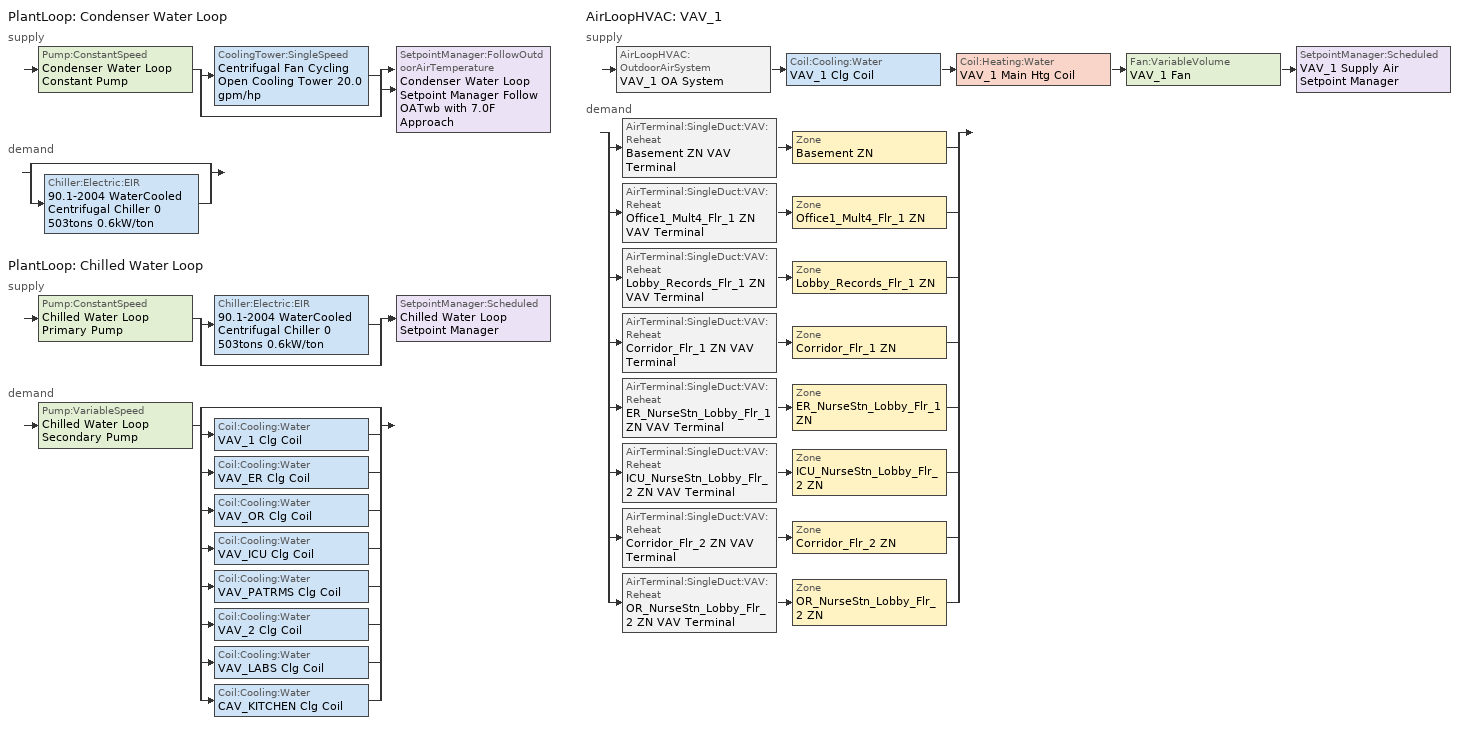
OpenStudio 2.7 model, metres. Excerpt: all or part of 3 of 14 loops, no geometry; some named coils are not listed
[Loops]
PlantLoop 'Condenser Water Loop'
 supply: Pump:ConstantSpeed 'Condenser Water Loop Constant Pump' > split
  | CoolingTower:SingleSpeed 'Centrifugal Fan Cycling Open Cooling Tower 20.0 gpm/hp'
  | bypass
  join > SetpointManager:FollowOutdoorAirTemperature 'Condenser Water Loop Setpoint Manager Follow OATwb with 7.0F Approach'
 demand: split
  | bypass
  | Chiller:Electric:EIR '90.1-2004 WaterCooled  Centrifugal Chiller 0 503tons 0.6kW/ton'
PlantLoop 'Chilled Water Loop'
 supply: Pump:ConstantSpeed 'Chilled Water Loop Primary Pump' > split
  | Chiller:Electric:EIR '90.1-2004 WaterCooled  Centrifugal Chiller 0 503tons 0.6kW/ton'
  | bypass
  join > SetpointManager:Scheduled 'Chilled Water Loop Setpoint Manager'
 demand: Pump:VariableSpeed 'Chilled Water Loop Secondary Pump' > split
  | bypass
  | Coil:Cooling:Water 'VAV_1 Clg Coil'
  | Coil:Cooling:Water 'VAV_ER Clg Coil'
  | Coil:Cooling:Water 'VAV_OR Clg Coil'
  | Coil:Cooling:Water 'VAV_ICU Clg Coil'
  | Coil:Cooling:Water 'VAV_PATRMS Clg Coil'
  | Coil:Cooling:Water 'VAV_2 Clg Coil'
  | Coil:Cooling:Water 'VAV_LABS Clg Coil'
  | Coil:Cooling:Water 'CAV_KITCHEN Clg Coil'
AirLoopHVAC 'VAV_1'
 supply: AirLoopHVAC:OutdoorAirSystem 'VAV_1 OA System' > Coil:Cooling:Water 'VAV_1 Clg Coil' > Coil:Heating:Water 'VAV_1 Main Htg Coil' > Fan:VariableVolume 'VAV_1 Fan' > SetpointManager:Scheduled 'VAV_1 Supply Air Setpoint Manager'
 demand: split
  | AirTerminal:SingleDuct:VAV:Reheat 'Basement ZN VAV Terminal' > Zone 'Basement ZN'
  | AirTerminal:SingleDuct:VAV:Reheat 'Office1_Mult4_Flr_1 ZN VAV Terminal' > Zone 'Office1_Mult4_Flr_1 ZN'
  | AirTerminal:SingleDuct:VAV:Reheat 'Lobby_Records_Flr_1 ZN VAV Terminal' > Zone 'Lobby_Records_Flr_1 ZN'
  | AirTerminal:SingleDuct:VAV:Reheat 'Corridor_Flr_1 ZN VAV Terminal' > Zone 'Corridor_Flr_1 ZN'
  | AirTerminal:SingleDuct:VAV:Reheat 'ER_NurseStn_Lobby_Flr_1 ZN VAV Terminal' > Zone 'ER_NurseStn_Lobby_Flr_1 ZN'
  | AirTerminal:SingleDuct:VAV:Reheat 'ICU_NurseStn_Lobby_Flr_2 ZN VAV Terminal' > Zone 'ICU_NurseStn_Lobby_Flr_2 ZN'
  | AirTerminal:SingleDuct:VAV:Reheat 'Corridor_Flr_2 ZN VAV Terminal' > Zone 'Corridor_Flr_2 ZN'
  | AirTerminal:SingleDuct:VAV:Reheat 'OR_NurseStn_Lobby_Flr_2 ZN VAV Terminal' > Zone 'OR_NurseStn_Lobby_Flr_2 ZN'
[Sizing:Zone] Zone Cooling Design Supply Air Temperature Input Method=SupplyAirTemperature; Zone Cooling Design Supply Air Temperature {C}=12.7778; Zone Cooling Design Supply Air Temperature Difference {deltaC}=11.11; Zone Heating Design Supply Air Temperature Input Method=SupplyAirTemperature; Zone Heating Design Supply Air Temperature {C}=40; Zone Heating Design Supply Air Temperature Difference {deltaC}=11.11; Zone Cooling Design Supply Air Humidity Ratio {kg-H2O/kg-air}=0.0085; Zone Heating Design Supply Air Humidity Ratio {kg-H2O/kg-air}=0.008; Cooling Design Air Flow Method=DesignDayWithLimit; Heating Design Air Flow Method=DesignDay; Account for Dedicated Outdoor Air System=No; Dedicated Outdoor Air System Control Strategy=NeutralSupplyAir; Dedicated Outdoor Air Low Setpoint Temperature for Design {C}=autosize; Dedicated Outdoor Air High Setpoint Temperature for Design {C}=autosize
Corridor_Flr_1 ZN; Corridor_Flr_2 ZN; ER_NurseStn_Lobby_Flr_1 ZN; ICU_NurseStn_Lobby_Flr_2 ZN; Lobby_Records_Flr_1 ZN; Office1_Mult4_Flr_1 ZN; OR_NurseStn_Lobby_Flr_2 ZN
[Zone equipment]
Basement ZN: Basement ZN VAV Terminal
Corridor_Flr_1 ZN: Corridor_Flr_1 ZN VAV Terminal
Corridor_Flr_2 ZN: Corridor_Flr_2 ZN VAV Terminal
ER_NurseStn_Lobby_Flr_1 ZN: ER_NurseStn_Lobby_Flr_1 ZN VAV Terminal
ICU_NurseStn_Lobby_Flr_2 ZN: ICU_NurseStn_Lobby_Flr_2 ZN VAV Terminal
Lobby_Records_Flr_1 ZN: Lobby_Records_Flr_1 ZN VAV Terminal
Office1_Mult4_Flr_1 ZN: Office1_Mult4_Flr_1 ZN VAV Terminal
OR_NurseStn_Lobby_Flr_2 ZN: OR_NurseStn_Lobby_Flr_2 ZN VAV Terminal
[PlantLoop] Glycol Concentration=0; Plant Loop Volume {m3}=Autocalculate; Load Distribution Scheme=Optimal
Name | Maximum Loop Temperature {C} | Minimum Loop Temperature {C} | Common Pipe Simulation
Condenser Water Loop | 80 | 5
Chilled Water Loop | 40 | 1 | CommonPipe
[Sizing:Plant] Sizing Option=NonCoincident; Zone Timesteps in Averaging Window=1; Coincident Sizing Factor Mode=None
Name | Loop Type | Design Loop Exit Temperature {C} | Loop Design Temperature Difference {deltaC}
Condenser Water Loop | Condenser | 29.4444 | 5.55556
Chilled Water Loop | Cooling | 6.66667 | 5.61111
[SetpointManager:Scheduled] Control Variable=Temperature
Name | Schedule | Setpoint Node or NodeList
Chilled Water Loop Setpoint Manager | Chilled Water Loop Temp - 44F | Chilled Water Loop Supply Outlet Node
VAV_1 Supply Air Setpoint Manager | Supply Air Temp - 55.0F | VAV_1 Supply Outlet Node
[Pump:VariableSpeed]
Chilled Water Loop Secondary Pump: Rated Pump Head {Pa}=134508; Motor Efficiency=0.91; Fraction of Motor Inefficiencies to Fluid Stream=0; Coefficient 1 of the Part Load Performance Curve=0; Coefficient 2 of the Part Load Performance Curve=0.0205; Coefficient 3 of the Part Load Performance Curve=0.4101; Coefficient 4 of the Part Load Performance Curve=0.5753; Pump Control Type=Intermittent; Skin Loss Radiative Fraction=0.5; Design Power Sizing Method=PowerPerFlowPerPressure; Design Electric Power per Unit Flow Rate {W/(m3/s)}=348701.1; Design Shaft Power per Unit Flow Rate per Unit Head {W-s/m3-Pa}=1.28205; Design Minimum Flow Rate Fraction=0
[SetpointManager:FollowOutdoorAirTemperature]
Condenser Water Loop Setpoint Manager Follow OATwb with 7.0F Approach: Control Variable=Temperature; Reference Temperature Type=OutdoorAirWetBulb; Offset Temperature Difference {deltaC}=3.88889; Maximum Setpoint Temperature {C}=29.4444; Minimum Setpoint Temperature {C}=21.1111; Setpoint Node or NodeList=Condenser Water Loop Supply Outlet Node
[Pump:ConstantSpeed] Rated Flow Rate {m3/s}=autosize; Rated Power Consumption {W}=autosize; Fraction of Motor Inefficiencies to Fluid Stream=0; Pump Control Type=Intermittent; Design Power Sizing Method=PowerPerFlowPerPressure; Design Electric Power per Unit Flow Rate {W/(m3/s)}=348701.1; Design Shaft Power per Unit Flow Rate per Unit Head {W-s/m3-Pa}=1.28205
Name | Rated Pump Head {Pa} | Motor Efficiency
Condenser Water Loop Constant Pump | 148557 | 0.924
Chilled Water Loop Primary Pump | 44836 | 0.895
[CoolingTower:SingleSpeed]
Centrifugal Fan Cycling Open Cooling Tower 20.0 gpm/hp: Design Water Flow Rate {m3/s}=autosize; Design Air Flow Rate {m3/s}=autosize; Fan Power at Design Air Flow Rate {W}=51150.4; U-Factor Times Area Value at Design Air Flow Rate {W/K}=autosize; Air Flow Rate in Free Convection Regime {m3/s}=autosize; U-Factor Times Area Value at Free Convection Air Flow Rate {W/K}=autosize; Performance Input Method=UFactorTimesAreaAndDesignWaterFlowRate; Free Convection Capacity {W}=0; Basin Heater Capacity {W/K}=0; Evaporation Loss Mode=LossFactor; Evaporation Loss Factor {percent/K}=0.2; Drift Loss Percent {percent}=0.008; Blowdown Calculation Mode=ConcentrationRatio; Blowdown Concentration Ratio=3; Capacity Control=FanCycling; Number of Cells=2; Cell Control=MinimalCell; Cell Minimum  Water Flow Rate Fraction=0.33; Cell Maximum Water Flow Rate Fraction=2.5; Sizing Factor=1; Free Convection Air Flow Rate Sizing Factor=0.1; Free Convection U-Factor Times Area Value Sizing Factor=0.1; Heat Rejection Capacity and Nominal Capacity Sizing Ratio=1.25; Free Convection Nominal Capacity Sizing Factor=0.1; Design Inlet Air Dry-Bulb Temperature {C}=35; Design Inlet Air Wet-Bulb Temperature {C}=25.6; Design Approach Temperature {deltaC}=autosize; Design Range Temperature {deltaC}=autosize
[Chiller:Electric:EIR]
90.1-2004 WaterCooled  Centrifugal Chiller 0 503tons 0.6kW/ton: Reference Capacity {W}=Autosize; Reference COP {W/W}=6.09532; Reference Leaving Chilled Water Temperature {C}=6.66667; Reference Entering Condenser Fluid Temperature {C}=35; Cooling Capacity Function of Temperature Curve=WaterCooled_Centrifugal_Chiller_GT150_2004_CAPFT; Electric Input to Cooling Output Ratio Function of Temperature Curve=WaterCooled_Centrifugal_Chiller_GT150_2004_EIRFT; Electric Input to Cooling Output Ratio Function of Part Load Ratio Curve=ChlrWtrCentPathAAllEIRRatio_fQRatio; Minimum Part Load Ratio=0.15; Maximum Part Load Ratio=1; Optimum Part Load Ratio=1; Minimum Unloading Ratio=0.25; Condenser Type=WaterCooled; Leaving Chilled Water Lower Temperature Limit {C}=2.22222; Chiller Flow Mode=ConstantFlow; Design Heat Recovery Water Flow Rate {m3/s}=0; Sizing Factor=1; Basin Heater Capacity {W/K}=0; Basin Heater Setpoint Temperature {C}=10
[AirLoopHVAC]
VAV_1: Availability Schedule=Hospital HVACOperationSchd; Design Supply Air Flow Rate {m3/s}=AutoSize
[Sizing:System]
VAV_1: Type of Load to Size On=Sensible; Design Outdoor Air Flow Rate {m3/s}=3.88076; Central Heating Maximum System Air Flow Ratio=0.3; Preheat Design Temperature {C}=7.22222; Preheat Design Humidity Ratio {kg-H2O/kg-Air}=0.008; Precool Design Temperature {C}=12.7778; Precool Design Humidity Ratio {kg-H2O/kg-Air}=0.008; Central Cooling Design Supply Air Temperature {C}=12.7778; Central Heating Design Supply Air Temperature {C}=12.7778; Sizing Option=Coincident; 100% Outdoor Air in Cooling=No; 100% Outdoor Air in Heating=No; Central Cooling Design Supply Air Humidity Ratio {kg-H2O/kg-Air}=0.0085; Central Heating Design Supply Air Humidity Ratio {kg-H2O/kg-Air}=0.008; Cooling Design Air Flow Method=DesignDay; Cooling Design Air Flow Rate {m3/s}=0; Heating Design Air Flow Method=DesignDay; Heating Design Air Flow Rate {m3/s}=0; System Outdoor Air Method=ZoneSum; Zone Maximum Outdoor Air Fraction=1; Cooling Supply Air Flow Rate Per Floor Area {m3/s-m2}=0.00996765; Cooling Fraction of Autosized Cooling Supply Air Flow Rate=1; Cooling Supply Air Flow Rate Per Unit Cooling Capacity {m3/s-W}=3.94755e-05; Heating Supply Air Flow Rate Per Floor Area {m3/s-m2}=0.00996765; Heating Fraction of Autosized Heating Supply Air Flow Rate=1; Heating Fraction of Autosized Cooling Supply Air Flow Rate=1; Heating Supply Air Flow Rate Per Unit Heating Capacity {m3/s-W}=3.15882e-05; Cooling Design Capacity Method=CoolingDesignCapacity; Cooling Design Capacity {W}=autosize; Cooling Design Capacity Per Floor Area {W/m2}=234.7; Fraction of Autosized Cooling Design Capacity=1; Heating Design Capacity Method=HeatingDesignCapacity; Heating Design Capacity {W}=autosize; Heating Design Capacity Per Floor Area {W/m2}=157; Fraction of Autosized Heating Design Capacity=1; Central Cooling Capacity Control Method=OnOff
[Fan:VariableVolume]
VAV_1 Fan: Availability Schedule=Always On Discrete; Fan Total Efficiency=0.6045; Pressure Rise {Pa}=1389.92; Maximum Flow Rate {m3/s}=Autosize; Fan Power Minimum Flow Rate Input Method=Fraction; Fan Power Minimum Flow Fraction=0.25; Fan Power Minimum Air Flow Rate {m3/s}=0; Motor Efficiency=0.93; Motor In Airstream Fraction=1; Fan Power Coefficient 1=0.04076; Fan Power Coefficient 2=0.0881; Fan Power Coefficient 3=-0.0729; Fan Power Coefficient 4=0.9437; Fan Power Coefficient 5=0
[Controller:WaterCoil] Action=Reverse; Minimum Actuated Flow {m3/s}=0
Name | Water Coil
VAV_1 Clg Coil Controller | VAV_1 Clg Coil
VAV_ER Clg Coil Controller | VAV_ER Clg Coil
VAV_OR Clg Coil Controller | VAV_OR Clg Coil
VAV_ICU Clg Coil Controller | VAV_ICU Clg Coil
VAV_PATRMS Clg Coil Controller | VAV_PATRMS Clg Coil
VAV_2 Clg Coil Controller | VAV_2 Clg Coil
VAV_LABS Clg Coil Controller | VAV_LABS Clg Coil
CAV_KITCHEN Clg Coil Controller | CAV_KITCHEN Clg Coil
[Coil:Cooling:Water] Availability Schedule=Always On Discrete; Design Inlet Water Temperature {C}=Autosize; Heat Exchanger Configuration=CrossFlow
VAV_1 Clg Coil; VAV_ER Clg Coil; VAV_OR Clg Coil; VAV_ICU Clg Coil; VAV_PATRMS Clg Coil; VAV_2 Clg Coil; VAV_LABS Clg Coil; CAV_KITCHEN Clg Coil
[Controller:OutdoorAir]
VAV_1 OA Controller: Minimum Outdoor Air Flow Rate {m3/s}=autosize; Maximum Outdoor Air Flow Rate {m3/s}=Autosize; Economizer Control Type=NoEconomizer; Economizer Control Action Type=ModulateFlow; Economizer Maximum Limit Dry-Bulb Temperature {C}=28; Economizer Maximum Limit Enthalpy {J/kg}=64000; Lockout Type=LockoutWithCompressor; Minimum Limit Type=FixedMinimum; Minimum Outdoor Air Schedule=Hospital BLDG_OA_FRAC_SCH; Controller Mechanical Ventilation=VAV_1 Vent Controller; High Humidity Control=No; Heat Recovery Bypass Control Type=BypassWhenWithinEconomizerLimits
[Controller:MechanicalVentilation]
VAV_1 Vent Controller: Availability Schedule=Always On Discrete; System Outdoor Air Method=ZoneSum
[AirLoopHVAC:OutdoorAirSystem]
VAV_1 OA System: Controller=VAV_1 OA Controller
[AirTerminal:SingleDuct:VAV:Reheat] Availability Schedule=Always On Discrete; Maximum Air Flow Rate {m3/s}=AutoSize; Zone Minimum Air Flow Input Method=Constant; Fixed Minimum Air Flow Rate {m3/s}=0; Maximum Hot Water or Steam Flow Rate {m3/s}=AutoSize; Minimum Hot Water or Steam Flow Rate {m3/s}=0; Convergence Tolerance=0.001; Damper Heating Action=Normal; Maximum Flow per Zone Floor Area During Reheat {m3/s-m2}=AutoSize; Maximum Flow Fraction During Reheat=0.5; Maximum Reheat Air Temperature {C}=40; Control For Outdoor Air=No
Name | Constant Minimum Air Flow Fraction | Reheat Coil
Basement ZN VAV Terminal | 0.42432 | Basement ZN Reheat Coil
Office1_Mult4_Flr_1 ZN VAV Terminal | 0.3 | Office1_Mult4_Flr_1 ZN Reheat Coil
Lobby_Records_Flr_1 ZN VAV Terminal | 0.433134 | Lobby_Records_Flr_1 ZN Reheat Coil
Corridor_Flr_1 ZN VAV Terminal | 0.442848 | Corridor_Flr_1 ZN Reheat Coil
ER_NurseStn_Lobby_Flr_1 ZN VAV Terminal | 0.3 | ER_NurseStn_Lobby_Flr_1 ZN Reheat Coil
ICU_NurseStn_Lobby_Flr_2 ZN VAV Terminal | 0.3 | ICU_NurseStn_Lobby_Flr_2 ZN Reheat Coil
Corridor_Flr_2 ZN VAV Terminal | 0.4001 | Corridor_Flr_2 ZN Reheat Coil
OR_NurseStn_Lobby_Flr_2 ZN VAV Terminal | 0.3 | OR_NurseStn_Lobby_Flr_2 ZN Reheat Coil
[Schedule:Ruleset]
Name | Default Day Schedule | Summer Design Day Schedule | Winter Design Day Schedule
Chilled Water Loop Temp - 44F | Chilled Water Loop Temp - 44F Default
Hospital HVACOperationSchd | Hospital HVACOperationSchd Default | Hospital HVACOperationSchd Summer Design Day | Hospital HVACOperationSchd Winter Design Day
Hospital BLDG_OA_FRAC_SCH | Hospital BLDG_OA_FRAC_SCH Default | Hospital BLDG_OA_FRAC_SCH Summer Design Day | Hospital BLDG_OA_FRAC_SCH Winter Design Day
Supply Air Temp - 55.0F | Supply Air Temp - 55.0F Default
[Schedule:Day]
Chilled Water Loop Temp - 44F Default: 24, 0, 6.66667
Hospital HVACOperationSchd Default; Hospital HVACOperationSchd Winter Design Day; Hospital HVACOperationSchd Summer Design Day: 24, 0, 1
Hospital BLDG_OA_FRAC_SCH Default: 24, 0, 0
Hospital BLDG_OA_FRAC_SCH Winter Design Day; Hospital BLDG_OA_FRAC_SCH Summer Design Day; Hospital BLDG_OA_FRAC_SCH WntrDsn|SmrDsn|Sat|Wkdy Day: 6, 0, 0, 18, 0, 0.25, 24, 0, 0
Supply Air Temp - 55.0F Default: 24, 0, 12.7778
[Schedule:Rule]
Schedule Rule 29: Schedule Ruleset=Hospital BLDG_OA_FRAC_SCH; Rule Order=0; Day Schedule=Hospital BLDG_OA_FRAC_SCH WntrDsn|SmrDsn|Sat|Wkdy Day; Apply Monday=Yes; Apply Tuesday=Yes; Apply Wednesday=Yes; Apply Thursday=Yes; Apply Friday=Yes; Apply Saturday=Yes; Date Specification Type=DateRange; Start Month=1; Start Day=1; End Month=12; End Day=31
[Schedule:Constant]
Always On Discrete: Value=1
[Curve:Biquadratic] Minimum Value of x=5; Maximum Value of x=10; Minimum Value of y=17.78; Maximum Value of y=46.11
Name | Coefficient1 Constant | Coefficient2 x | Coefficient3 x**2 | Coefficient4 y | Coefficient5 y**2 | Coefficient6 x*y
WaterCooled_Centrifugal_Chiller_GT150_2004_CAPFT | 0.760017 | 0.0147432 | 0.0002144 | 0.0207218 | -0.0006425 | 0.0008007
WaterCooled_Centrifugal_Chiller_GT150_2004_EIRFT | 0.677258 | 0.0117857 | -0.0001967 | 0.0014414 | 0.0003005 | -0.0006807
[Curve:Quadratic]
ChlrWtrCentPathAAllEIRRatio_fQRatio: Coefficient1 Constant=0.222149; Coefficient2 x=0.503156; Coefficient3 x**2=0.256905; Minimum Value of x=0.1; Maximum Value of x=1; Minimum Curve Output=0.28
